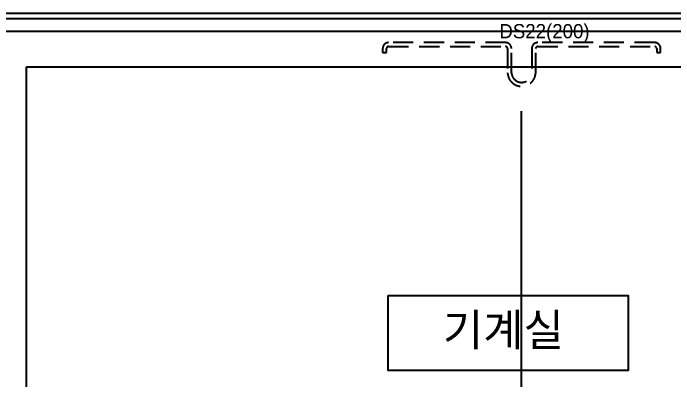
# Model space of a CAD drawing. Header units: millimetres. Extents: x 11948722 to 13111668, y -10771712 to -10232988.
# Drawn here: x 12272658 to 12276361, y -10538219 to -10536163 of the extents above; entities that cross this region are included whole.
import ezdxf
from ezdxf.enums import TextEntityAlignment as Align

# ---------------------------------------------------------------- set-up
doc = ezdxf.new("R2010")
doc.units = ezdxf.units.MM
doc.header["$LTSCALE"] = 150
doc.header["$MEASUREMENT"] = 0
for name, pattern in [('CEN', [6.2, 6, -0.1, 0, -0.1]), ('CENTER', [50.8, 31.75, -6.35, 6.35, -6.35]), ('HID', [2.3, 1.5, -0.8])]:
    doc.linetypes.add(name, pattern=pattern)
doc.layers.get('Defpoints').update_dxf_attribs({"color": 117, "linetype": 'CONTINUOUS'})
for name, color, linetype in [('A-FIN-4', 9, 'CONTINUOUS'), ('A-중심선', 10, 'CEN'), ('CON-C', 2, 'CONTINUOUS'), ('elev', 8, 'HID'), ('Xref-계단단면도$0$TEX', 3, 'CONTINUOUS'), ('Xref-계단단면도$0$TEX-SYM', 3, 'CONTINUOUS')]:
    doc.layers.add(name, color=color, linetype=linetype)
doc.styles.add('Xref-계단단면도$0$돋움', font='')
doc.styles.get('Xref-계단단면도$0$돋움').set_extended_font_data('Dotum')

# ---------------------------------------------------------------- blocks, each defined once
blk = doc.blocks.new('A$C1C387044')
at = {"layer": 'elev', "color": 8, "linetype": 'CENTER'}
blk.add_line((0, -1186.7), (0, 712.5), dxfattribs=at)

msp = doc.modelspace()

# ---------------------------------------------------------------- linework, layer by layer
at = {"layer": 'A-FIN-4'}
for points in [[(12266187.3, -10536162.8), (12283813.3, -10536162.8)], [(12266187.3, -10536192.8), (12283813.3, -10536192.8)]]:
    msp.add_lwpolyline(points, dxfattribs=at)
at = {"layer": 'A-중심선', "linetype": 'ByBlock', "ltscale": 0.5}
msp.add_line((12266187.3, -10536162.8), (12283813.3, -10536162.8), dxfattribs=at)
at = {"layer": 'CON-C'}
for p, q in [((12272732.6, -10539962.8), (12272732.6, -10536462.8)), ((12272732.6, -10536462.8), (12278282.6, -10536462.8))]:
    msp.add_line(p, q, dxfattribs=at)
msp.add_lwpolyline([(12266187.3, -10536262.8), (12283813.3, -10536262.8)], dxfattribs=at)
at = {"layer": 'elev', "linetype": 'HID', "ltscale": 0.5}
msp.add_lwpolyline([(12276286.6, -10536382.8), (12276286.6, -10536360.8, 0.414214), (12276253.6, -10536327.8), (12275597.6, -10536327.8, 0.414214), (12275564.6, -10536360.8), (12275564.6, -10536497.8, -0.929825), (12275450.6, -10536497.8), (12275450.6, -10536360.8, 0.414214), (12275417.6, -10536327.8), (12274761.6, -10536327.8, 0.414214), (12274728.6, -10536360.8), (12274728.6, -10536382.8), (12274750.6, -10536382.8), (12274750.6, -10536360.8, -0.414214), (12274761.6, -10536349.8), (12275417.6, -10536349.8, -0.414214), (12275428.6, -10536360.8), (12275428.6, -10536497.8, 0.949367), (12275586.6, -10536497.8), (12275586.6, -10536360.8, -0.414214), (12275597.6, -10536349.8), (12276253.6, -10536349.8, -0.414214), (12276264.6, -10536360.8), (12276264.6, -10536382.8)], format="xyb", close=True, dxfattribs=at)
at = {"layer": 'Xref-계단단면도$0$TEX-SYM'}
msp.add_lwpolyline([(12274759.8, -10537747.2), (12276104.2, -10537747.2), (12276104.2, -10538167.2), (12274759.8, -10538167.2)], close=True, dxfattribs=at)

# ---------------------------------------------------------------- block references
at = {"layer": 'elev', "ltscale": 1200}
msp.add_blockref('A$C1C387044', (12275507.6, -10537425.3), dxfattribs=at)

# ---------------------------------------------------------------- texts
at = {"layer": 'Defpoints', "style": 'Xref-계단단면도$0$돋움'}
msp.add_text('DS22(200)', height=80, dxfattribs=at).set_placement((12275382.6, -10536303.7))
at = {"layer": 'Xref-계단단면도$0$TEX', "style": 'Xref-계단단면도$0$돋움'}
msp.add_text('기계실', height=180, dxfattribs=at).set_placement((12275066.6, -10537939.2), align=Align.MIDDLE_LEFT)

doc.saveas('drawing.dxf')
